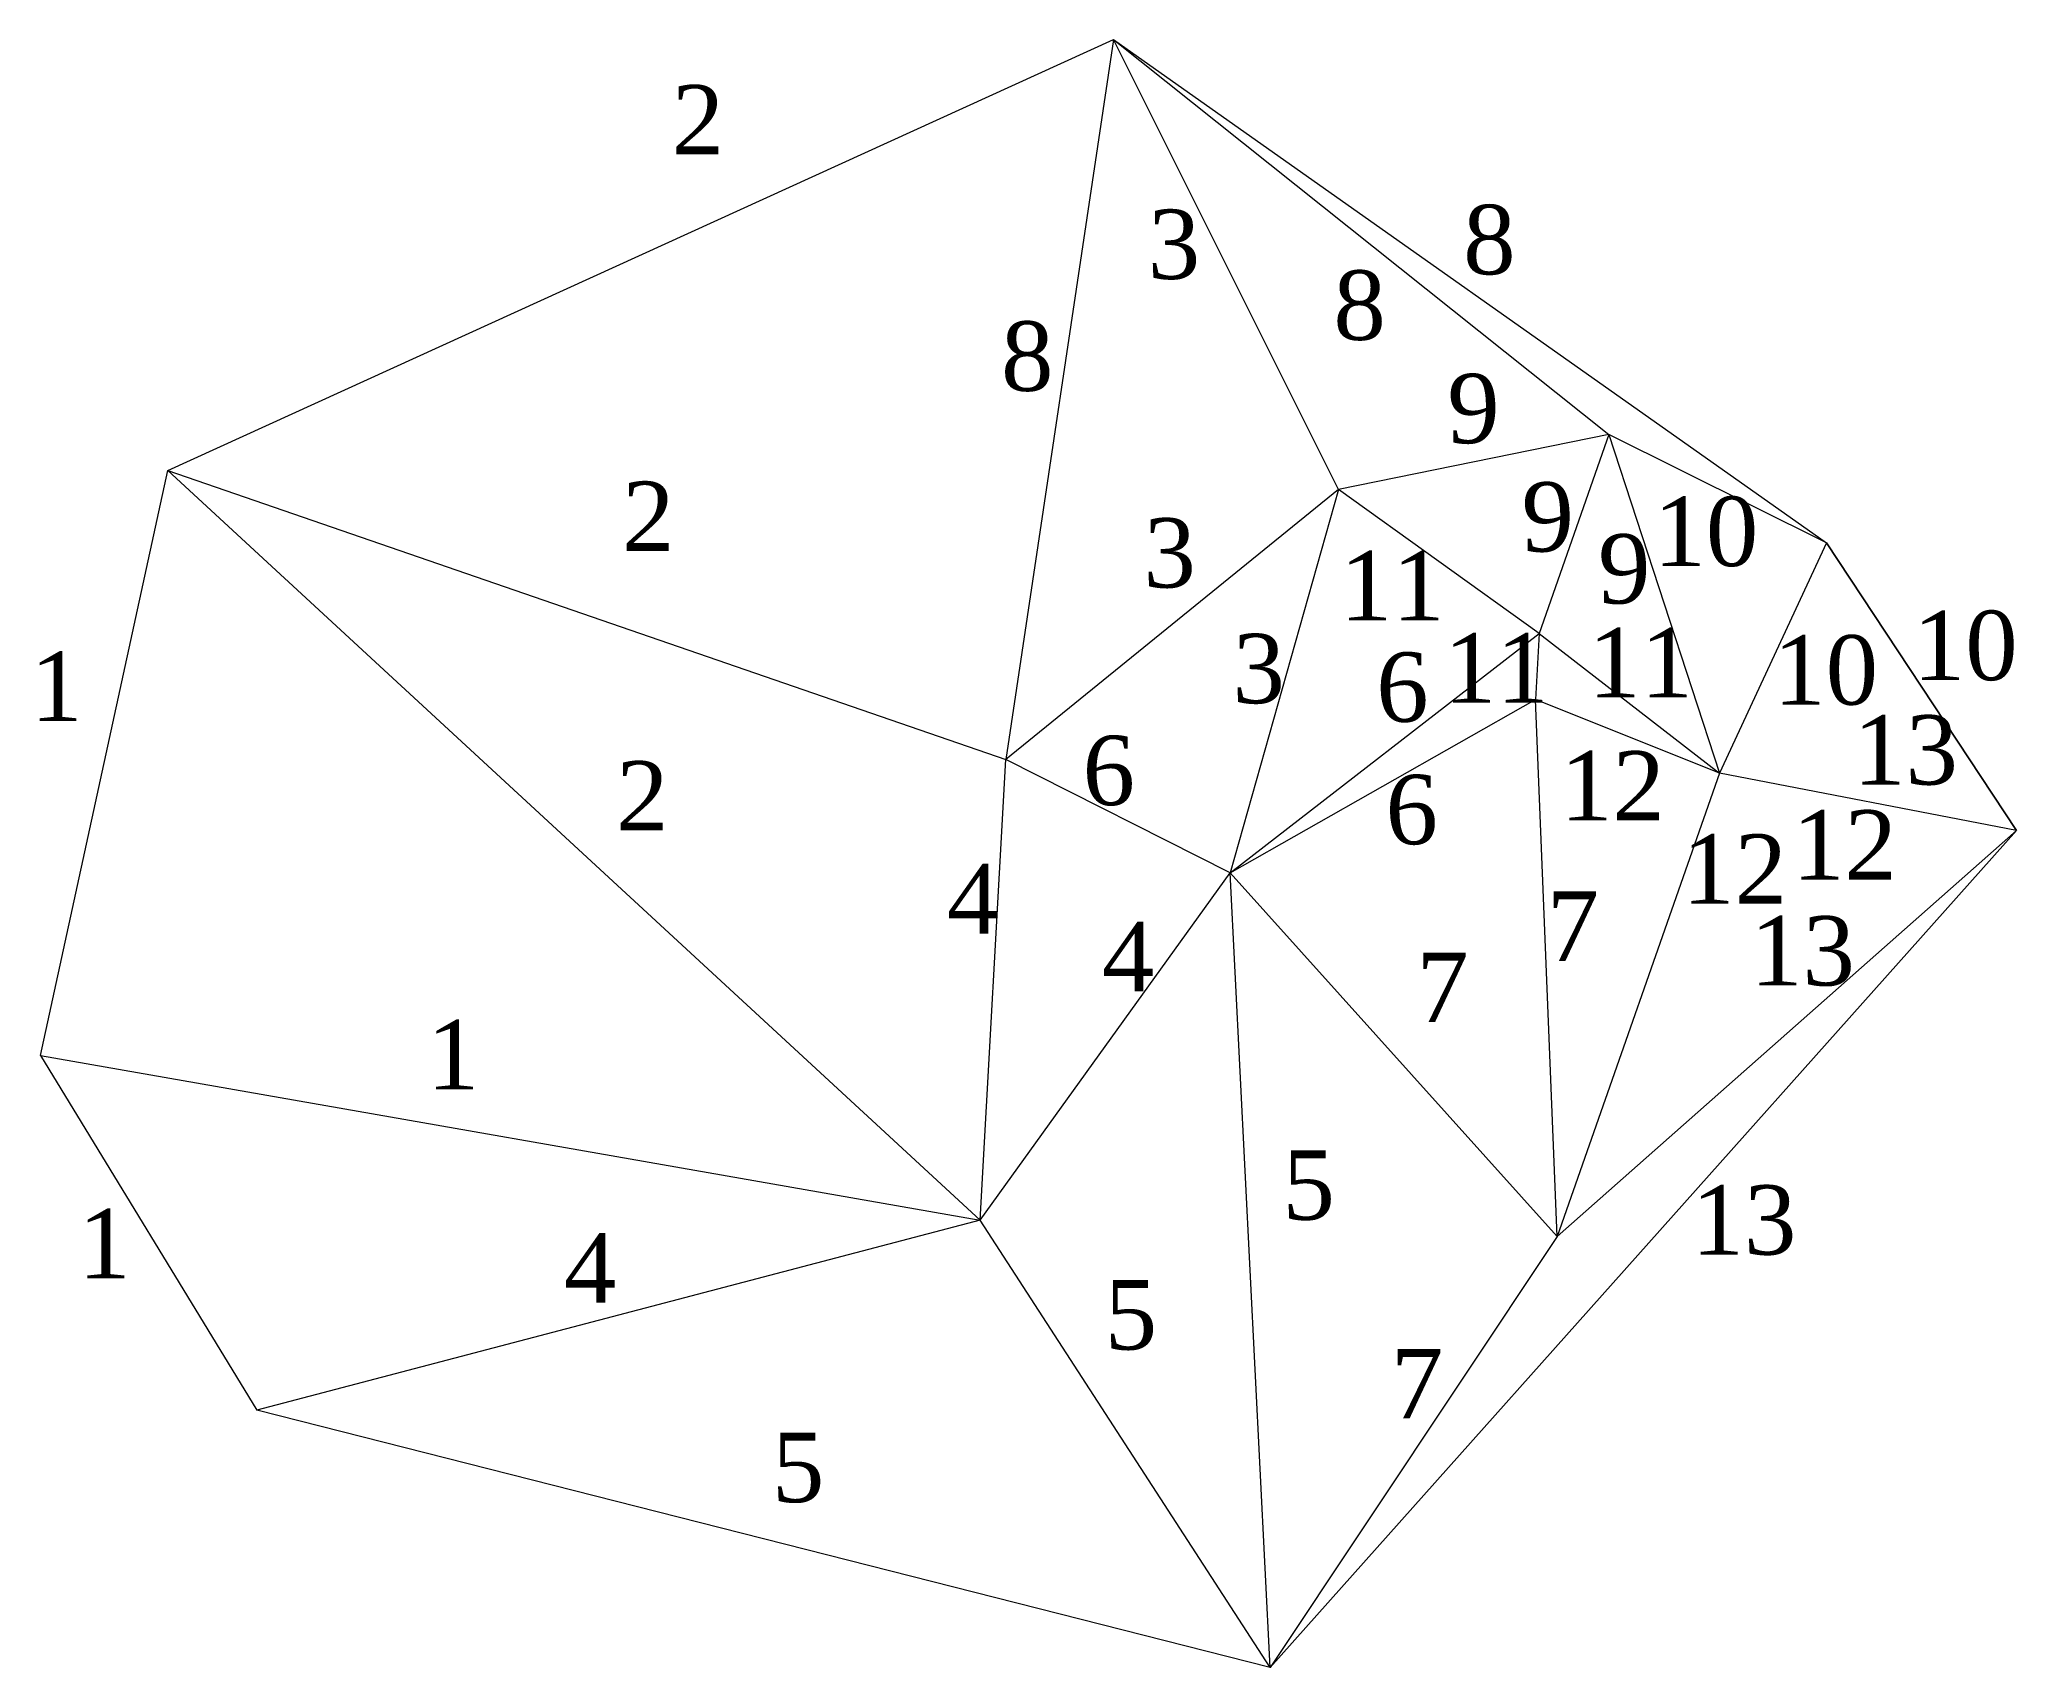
# Model space of a CAD drawing. Header units: metres. Extents: x 26.9 to 74.5, y 40.8 to 107.7.
# Drawn here: x 29.91727 to 29.92581, y 40.81831 to 40.82535 of the extents above; entities outside this region: 4.
import ezdxf

# ---------------------------------------------------------------- set-up
doc = ezdxf.new("R2010")
doc.units = ezdxf.units.M
for name, color, linetype, lineweight in [('1', 10, 'Continuous', 0), ('10', 82, 'Continuous', 0), ('11', 50, 'Continuous', 0), ('12', 210, 'Continuous', 0), ('13', 40, 'Continuous', 0), ('2', 50, 'Continuous', 0), ('3', 5, 'Continuous', 0), ('4', 90, 'Continuous', 0), ('5', 210, 'Continuous', 0), ('6', 30, 'Continuous', 0), ('7', 130, 'Continuous', 0), ('8', 211, 'Continuous', 0), ('9', 240, 'Continuous', 0)]:
    doc.layers.add(name, color=color, linetype=linetype, lineweight=lineweight)
doc.styles.get("Standard").update_dxf_attribs({"font": 'times.ttf'})

msp = doc.modelspace()

# ---------------------------------------------------------------- linework, layer by layer
at = {"layer": '1'}
for q in [(29.9178199, 40.8234847, 493.1636963), (29.9182043, 40.8194229, 491.5633545), (29.9213313, 40.8202438, 490.3053894)]:
    msp.add_line((29.9172698, 40.8209566, 494.8523254), q, dxfattribs=at)
at = {"layer": '10'}
for q in [(29.9240477, 40.8236397, 490.0517273), (29.9245271, 40.822177, 489.3129883), (29.92581, 40.8219284, 489.024353)]:
    msp.add_line((29.9249894, 40.823172, 489.7881165), q, dxfattribs=at)
at = {"layer": '11'}
for q in [(29.9228794, 40.8234022, 490.4718018), (29.9237315, 40.8224954, 489.663147), (29.9245271, 40.822177, 489.3129883)]:
    msp.add_line((29.9237469, 40.8227794, 490.4590149), q, dxfattribs=at)
at = {"layer": '12'}
for p, q in [((29.9245271, 40.822177, 489.3129883), (29.9237315, 40.8224954, 489.663147)), ((29.9245271, 40.822177, 489.3129883), (29.9238255, 40.8201742, 488.9100037)), ((29.92581, 40.8219284, 489.024353), (29.9245271, 40.822177, 489.3129883))]:
    msp.add_line(p, q, dxfattribs=at)
at = {"layer": '13'}
for q in [(29.9249894, 40.823172, 489.7881165), (29.9225842, 40.8183106, 489.5697021), (29.9238255, 40.8201742, 488.9100037)]:
    msp.add_line((29.92581, 40.8219284, 489.024353), q, dxfattribs=at)
at = {"layer": '2'}
for q in [(29.9219073, 40.8253476, 491.2818909), (29.921442, 40.8222359, 490.7785645), (29.9213313, 40.8202438, 490.3053894)]:
    msp.add_line((29.9178199, 40.8234847, 493.1636963), q, dxfattribs=at)
at = {"layer": '3'}
for q in [(29.9219073, 40.8253476, 491.2818909), (29.921442, 40.8222359, 490.7785645), (29.9224114, 40.8217461, 490.215271)]:
    msp.add_line((29.9228794, 40.8234022, 490.4718018), q, dxfattribs=at)
at = {"layer": '4'}
for q in [(29.921442, 40.8222359, 490.7785645), (29.9224114, 40.8217461, 490.215271), (29.9182043, 40.8194229, 491.5633545)]:
    msp.add_line((29.9213313, 40.8202438, 490.3053894), q, dxfattribs=at)
at = {"layer": '5'}
for q in [(29.9224114, 40.8217461, 490.215271), (29.9213313, 40.8202438, 490.3053894), (29.9182043, 40.8194229, 491.5633545)]:
    msp.add_line((29.9225842, 40.8183106, 489.5697021), q, dxfattribs=at)
at = {"layer": '6'}
for q in [(29.9237469, 40.8227794, 490.4590149), (29.9237315, 40.8224954, 489.663147), (29.921442, 40.8222359, 490.7785645)]:
    msp.add_line((29.9224114, 40.8217461, 490.215271), q, dxfattribs=at)
at = {"layer": '7'}
for q in [(29.9237315, 40.8224954, 489.663147), (29.9224114, 40.8217461, 490.215271), (29.9225842, 40.8183106, 489.5697021)]:
    msp.add_line((29.9238255, 40.8201742, 488.9100037), q, dxfattribs=at)
at = {"layer": '8'}
for q in [(29.921442, 40.8222359, 490.7785645), (29.9240477, 40.8236397, 490.0517273), (29.9249894, 40.823172, 489.7881165)]:
    msp.add_line((29.9219073, 40.8253476, 491.2818909), q, dxfattribs=at)
at = {"layer": '9'}
for q in [(29.9228794, 40.8234022, 490.4718018), (29.9237469, 40.8227794, 490.4590149), (29.9245271, 40.822177, 489.3129883)]:
    msp.add_line((29.9240477, 40.8236397, 490.0517273), q, dxfattribs=at)

# ---------------------------------------------------------------- texts
at = {"layer": '1'}
for height, p in [(2.5, (27.8342653, 105.1657464)), (2.5, (26.5844967, 101.833962)), (2.5, (72.8341605, 58.1039435)), (2.5, (70.125997, 57.8956804)), (0.0003, (29.9172257, 40.8224018)), (0.0003, (29.9189395, 40.8208091)), (0.0003, (29.9174326, 40.8199931))]:
    msp.add_text('1', height=height, dxfattribs=at).set_placement(p)
at = {"layer": '10'}
for p in [(29.9242413, 40.8230714), (29.9253623, 40.8225784), (29.924759, 40.8224725)]:
    msp.add_text('10', height=0.0003, dxfattribs=at).set_placement(p)
at = {"layer": '11'}
for p in [(29.9228852, 40.8228365, 490.4590149), (29.9233353, 40.8224811, 980.9180298), (29.9239588, 40.8225042, 490.4590149)]:
    msp.add_text('11', height=0.0003, dxfattribs=at).set_placement(p)
at = {"layer": '12'}
for p in [(29.9238375, 40.8219719, 489.663147), (29.9248403, 40.8217166), (29.9243651, 40.8216121, 489.3129883)]:
    msp.add_text('12', height=0.0003, dxfattribs=at).set_placement(p)
at = {"layer": '13'}
for p in [(29.9251041, 40.8221273, -489.024353), (29.9246588, 40.8212587, -489.024353), (29.9244058, 40.8200954)]:
    msp.add_text('13', height=0.0003, dxfattribs=at).set_placement(p)
at = {"layer": '2'}
for p in [(29.9199979, 40.8248511), (29.9197836, 40.823137), (29.9197578, 40.8219286)]:
    msp.add_text('2', height=0.0003, dxfattribs=at).set_placement(p)
at = {"layer": '3'}
for p in [(29.9220555, 40.8243129), (29.9220369, 40.822979), (29.9224217, 40.8224789)]:
    msp.add_text('3', height=0.0003, dxfattribs=at).set_placement(p)
at = {"layer": '4'}
for p in [(29.9211876, 40.8214832), (29.9218574, 40.8212334), (29.9195316, 40.8198868)]:
    msp.add_text('4', height=0.0003, dxfattribs=at).set_placement(p)
at = {"layer": '5'}
for p in [(29.9226379, 40.8202463), (29.9218695, 40.8196851), (29.9204312, 40.8190253)]:
    msp.add_text('5', height=0.0003, dxfattribs=at).set_placement(p)
at = {"layer": '6'}
for p in [(29.9230429, 40.8223987, 490.215271), (29.9217737, 40.8220385, 490.7785645), (29.9230831, 40.8218694, 490.215271)]:
    msp.add_text('6', height=0.0003, dxfattribs=at).set_placement(p)
at = {"layer": '7'}
for p in [(29.9237796, 40.821365), (29.923216, 40.8211003), (29.923106, 40.819387)]:
    msp.add_text('7', height=0.0003, dxfattribs=at).set_placement(p)
at = {"layer": '8'}
for p in [(29.9234186, 40.8243327), (29.9228578, 40.8240493), (29.9214213, 40.8238289)]:
    msp.add_text('8', height=0.0003, dxfattribs=at).set_placement(p)
at = {"layer": '9'}
for p in [(29.9233498, 40.8236029), (29.9236708, 40.8231345), (29.9240014, 40.8229099)]:
    msp.add_text('9', height=0.0003, dxfattribs=at).set_placement(p)

doc.saveas('drawing.dxf')
